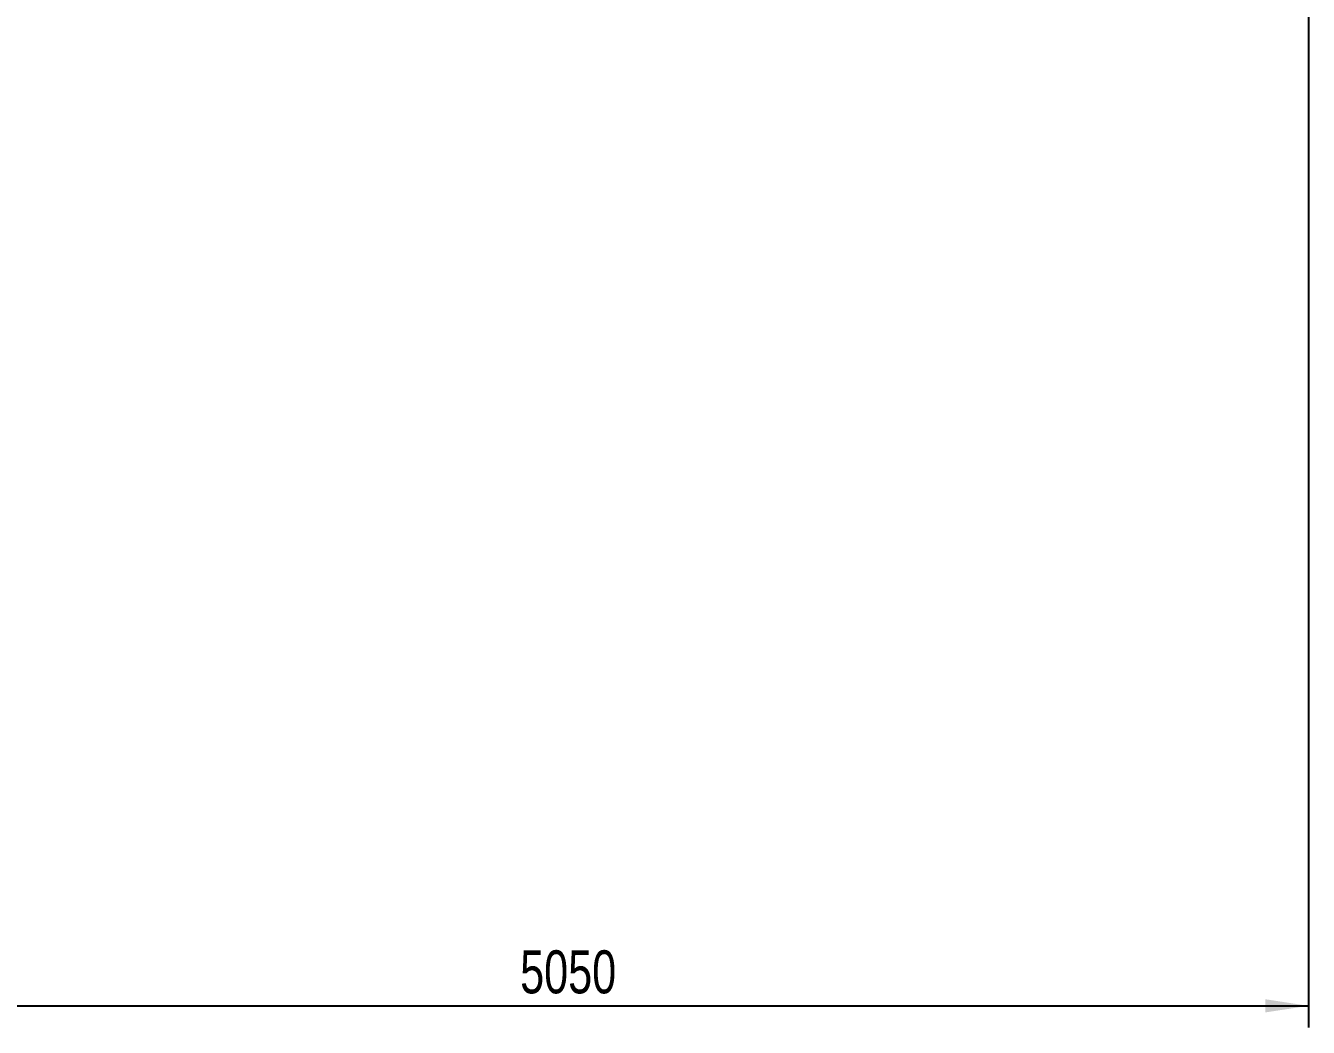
# Model space of a CAD drawing. Header units: millimetres. Extents: x 1293 to 41893, y 1011 to 26911.
# Drawn here: x 13765 to 16745, y 10791 to 13119 of the extents above; entities that cross this region are included whole.
import ezdxf

# ---------------------------------------------------------------- set-up
doc = ezdxf.new("R2010")
doc.units = ezdxf.units.MM
doc.header["$LTSCALE"] = 50
doc.layers.add('CAPA_1', color=7, linetype='Continuous')
doc.styles.add('SLDTEXTSTYLE0', font='TXT', dxfattribs={"width": 0.75})
doc.dimstyles.new('SLDDIMSTYLE0', dxfattribs={"dimtxt": 100, "dimasz": 100, "dimexe": 0, "dimexo": 0.0625, "dimgap": 25, "dimtad": 2, "dimdec": 0, "dimlfac": 1.5, "dimrnd": 1e-09, "dimzin": 12, "dimdsep": 46, "dimtxsty": 'SLDTEXTSTYLE0', "dimsah": 1, "dimcen": 0.09, "dimadec": 0, "dimazin": 3, "dimtfac": 1, "dimtdec": 0, "dimtofl": 0, "dimtmove": 0, "dimatfit": 3, "dimfxl": 1, "dimfrac": 2, "dimtolj": 1, "dimtzin": 12, "dimarcsym": 0})

# ---------------------------------------------------------------- blocks, each defined once
blk = doc.blocks.new('_D_19')
at = {"layer": 'CAPA_1', "transparency": 16777216}
for p, q in [((16745.2, 13594.8), (16745.2, 10791.1)), ((13378.6, 10942.6), (13378.6, 10791.1)), ((13378.6, 10841.1), (16745.2, 10841.1))]:
    blk.add_line(p, q, dxfattribs=at)
for points in [[(13378.6, 10841.1), (13478.6, 10825.8), (13478.6, 10856.5)], [(16745.2, 10841.1), (16645.2, 10856.5), (16645.2, 10825.8)]]:
    blk.add_solid(points, dxfattribs=at)
at = {"layer": 'CAPA_1', "transparency": 16777216, "insert": (14914.1, 10970.1), "char_height": 100, "attachment_point": 1, "style": 'SLDTEXTSTYLE0'}
blk.add_mtext('5050', dxfattribs=at)

msp = doc.modelspace()

# ---------------------------------------------------------------- dimensions: what is measured, and where the dimension line sits
at = {"layer": 'CAPA_1'}
dim = msp.add_linear_dim(base=(16745.1618891, 10841.1478125), p1=(13378.6101497, 11006.0549012), p2=(16745.1618891, 13658.3232972), dimstyle='SLDDIMSTYLE0', dxfattribs=at)
dim.commit()
dim.dimension.update_dxf_attribs({"geometry": '_D_19', "text_midpoint": (15061.8860194, 10841.1478125), "dimtype": 160})

doc.saveas('drawing.dxf')
